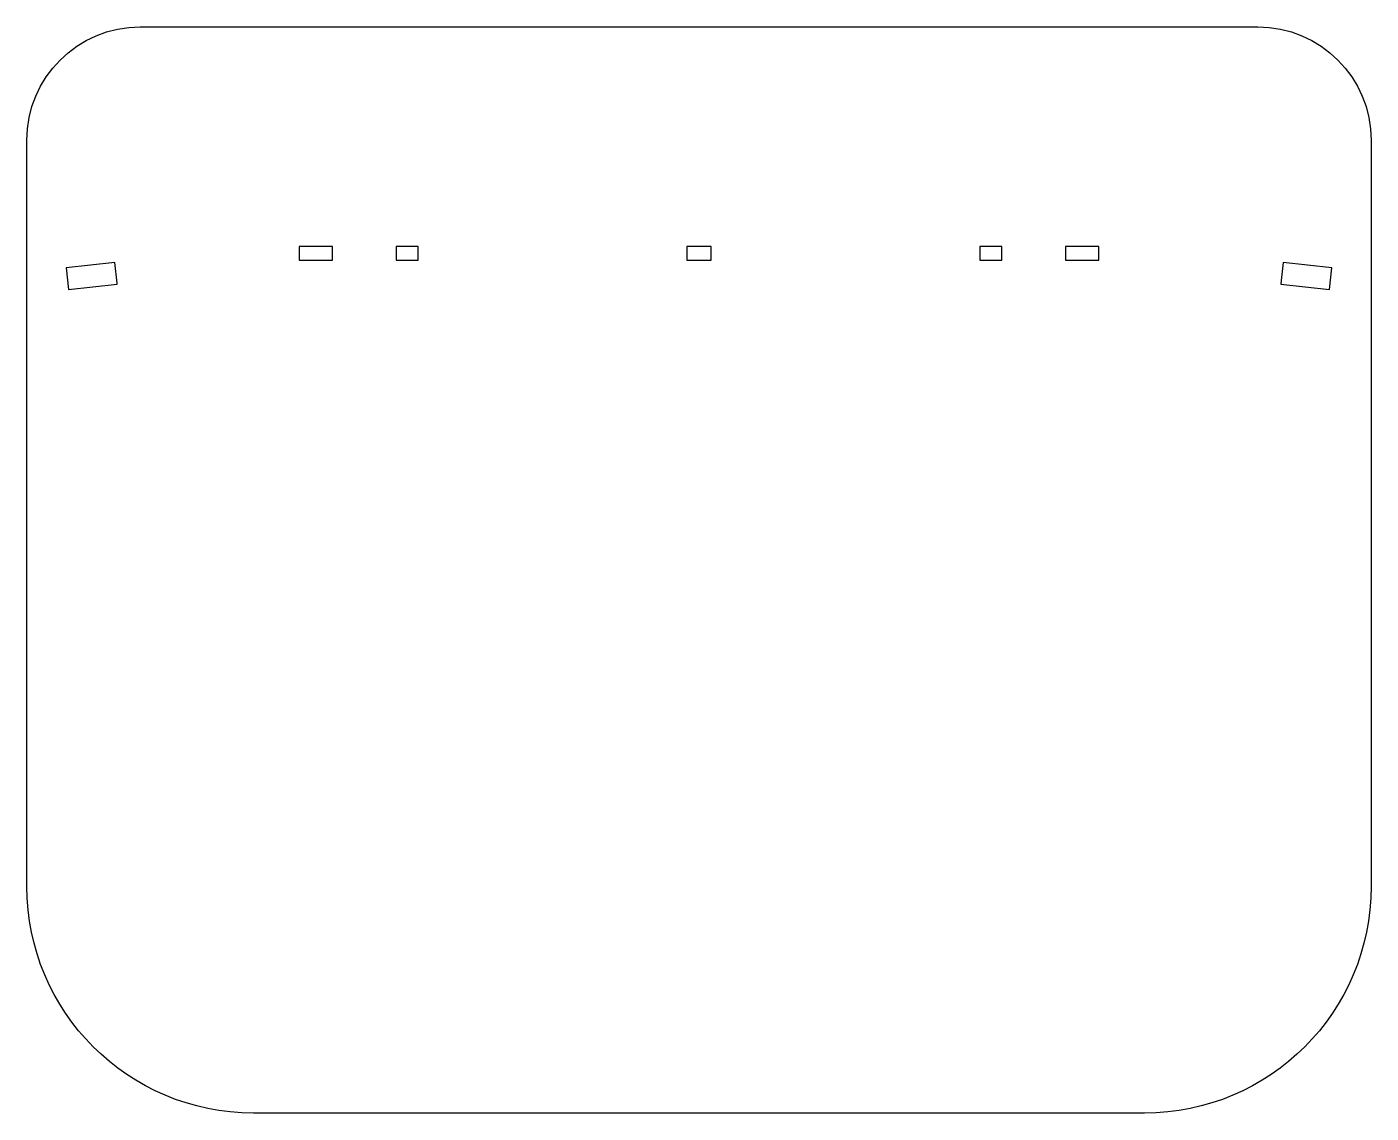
# Model space of a CAD drawing. Extents: x -149 to 149, y -120 to 120.
import ezdxf

# ---------------------------------------------------------------- set-up
doc = ezdxf.new("R2010")
doc.units = 0

msp = doc.modelspace()

# ---------------------------------------------------------------- linework, layer by layer
at = {"layer": '1', "color": 1}
msp.add_lwpolyline([(-148.575, 63.425), (-148.575, 95, -0.414), (-123.5, 120.075), (123.5, 120.075, -0.414), (148.575, 95), (148.575, -70, -0.414), (98.5, -120.075), (-98.5, -120.075, -0.414), (-148.575, -70), (-148.575, 63.425)], format="xyb", close=True, dxfattribs=at)
for points in [[(-81.038, 68.625), (-81.038, 71.525), (-88.388, 71.525), (-88.388, 68.475), (-81.038, 68.475), (-81.038, 68.625)], [(-66.953, 68.628), (-66.953, 68.475), (-62.103, 68.475), (-62.103, 71.525), (-66.953, 71.525), (-66.953, 68.628)], [(-2.675, 68.628), (-2.675, 68.475), (2.675, 68.475), (2.675, 71.525), (-2.675, 71.525), (-2.675, 68.628)], [(62.103, 68.625), (62.103, 68.475), (66.953, 68.475), (66.953, 71.525), (62.103, 71.525), (62.103, 68.625)], [(81.188, 68.475), (88.388, 68.475), (88.388, 71.525), (81.038, 71.525), (81.038, 68.475), (81.188, 68.475)], [(-128.632, 63.425), (-129.131, 67.999), (-139.917, 66.822), (-139.391, 62.001), (-128.605, 63.178), (-128.632, 63.425)], [(128.697, 64.023), (128.605, 63.178), (139.391, 62.001), (139.917, 66.822), (129.131, 67.999), (128.697, 64.023)]]:
    msp.add_lwpolyline(points, close=True, dxfattribs=at)

doc.saveas('drawing.dxf')
